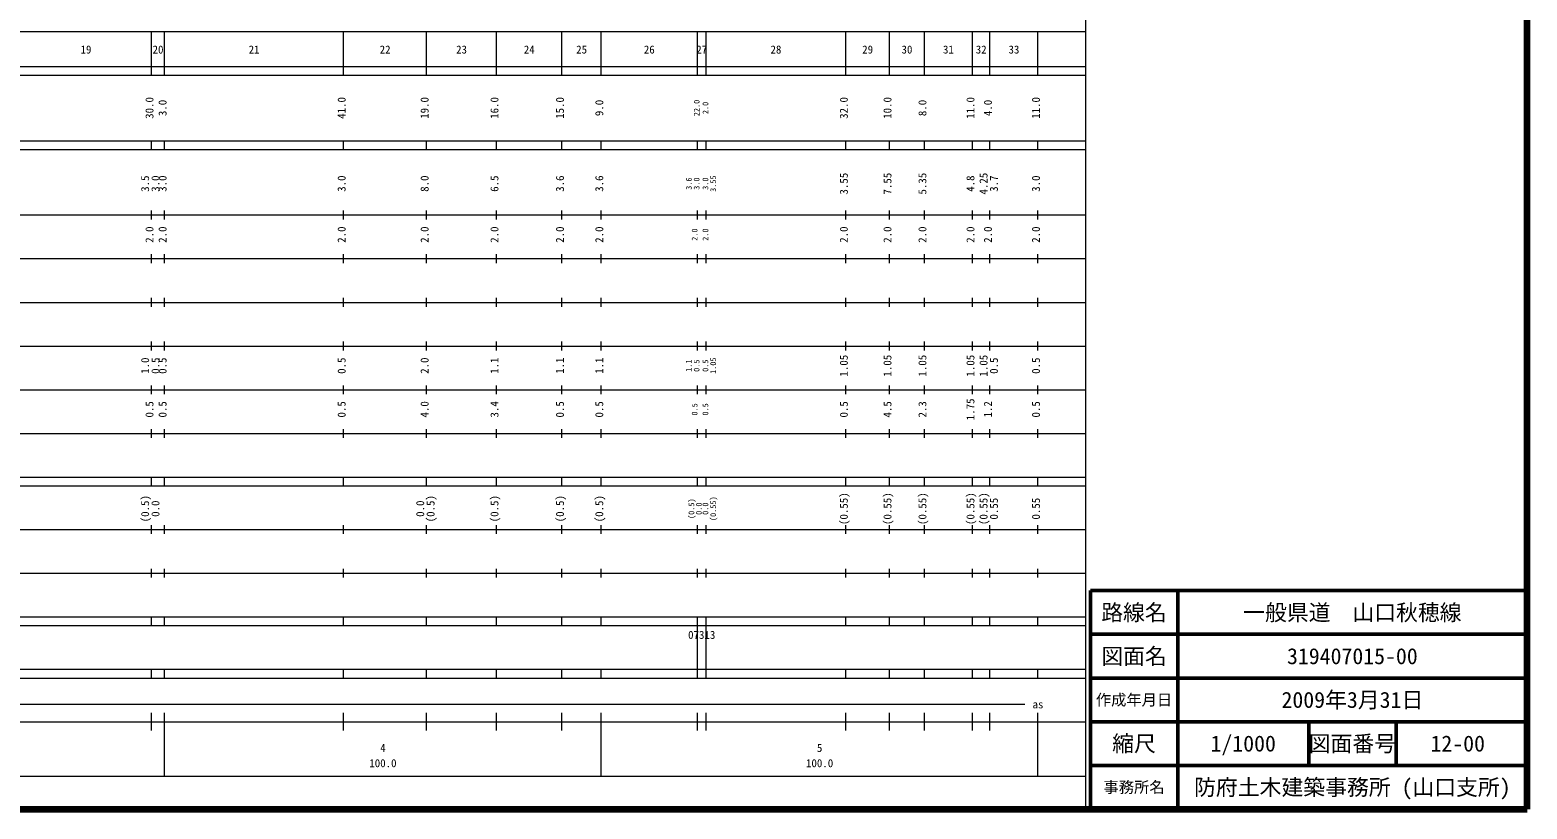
# Model space of a CAD drawing. Units: millimetres on the paper, enlarged 1000 times. Extents: x 40000 to 680000, y 20000 to 380000.
# Drawn here: x 337169 to 680000, y 20000 to 198357 of the extents above; entities that cross this region are included whole.
import ezdxf
from ezdxf.enums import TextEntityAlignment as Align

# ---------------------------------------------------------------- set-up
doc = ezdxf.new("R2010")
doc.units = ezdxf.units.MM
doc.header["$LTSCALE"] = 1000
for name, color, linetype, lineweight in [('M-TTL', 2, 'Continuous', 140), ('M-TTL-BAND', 7, 'Continuous', 13), ('M-TTL-FRAM', 2, 'Continuous', 50), ('M-TTL-LINE', 7, 'Continuous', 50)]:
    doc.layers.add(name, color=color, linetype=linetype, lineweight=lineweight)
doc.layers.add('M-TTL-TXT', color=7, linetype='Continuous')
doc.styles.add('ＭＳ ゴシック', font='')
doc.styles.get('ＭＳ ゴシック').set_extended_font_data('MS Gothic')

msp = doc.modelspace()

# ---------------------------------------------------------------- linework, layer by layer
at = {"layer": 'M-TTL'}
for p, q in [((680000, 20000), (680000, 380000)), ((40000, 20000), (680000, 20000))]:
    msp.add_line(p, q, dxfattribs=at)
at = {"layer": 'M-TTL-BAND'}
for p, q in [((579000, 20000), (579000, 370000)), ((68000, 198000), (579000, 198000)), ((365000, 188000), (365000, 198000)), ((368000, 188000), (368000, 198000)), ((409000, 188000), (409000, 198000)), ((428000, 188000), (428000, 198000)), ((444000, 188000), (444000, 198000)), ((459000, 188000), (459000, 198000)), ((468000, 188000), (468000, 198000)), ((490000, 188000), (490000, 198000)), ((492000, 188000), (492000, 198000)), ((524000, 188000), (524000, 198000)), ((534000, 188000), (534000, 198000)), ((542000, 188000), (542000, 198000)), ((553000, 188000), (553000, 198000)), ((557000, 188000), (557000, 198000)), ((568000, 188000), (568000, 198000)), ((40000, 190000), (579000, 190000)), ((40000, 188000), (579000, 188000)), ((40000, 173000), (579000, 173000)), ((365000, 171000), (365000, 173000)), ((368000, 171000), (368000, 173000)), ((409000, 171000), (409000, 173000)), ((428000, 171000), (428000, 173000)), ((444000, 171000), (444000, 173000)), ((459000, 171000), (459000, 173000)), ((468000, 171000), (468000, 173000)), ((490000, 171000), (490000, 173000)), ((492000, 171000), (492000, 173000)), ((524000, 171000), (524000, 173000)), ((534000, 171000), (534000, 173000)), ((542000, 171000), (542000, 173000)), ((553000, 171000), (553000, 173000)), ((557000, 171000), (557000, 173000)), ((568000, 171000), (568000, 173000)), ((40000, 171000), (579000, 171000)), ((40000, 156000), (579000, 156000)), ((365000, 155000), (365000, 157000)), ((368000, 155000), (368000, 157000)), ((409000, 155000), (409000, 157000)), ((428000, 155000), (428000, 157000)), ((444000, 155000), (444000, 157000)), ((459000, 155000), (459000, 157000)), ((468000, 155000), (468000, 157000)), ((490000, 155000), (490000, 157000)), ((492000, 155000), (492000, 157000)), ((524000, 155000), (524000, 157000)), ((534000, 155000), (534000, 157000)), ((542000, 155000), (542000, 157000)), ((553000, 155000), (553000, 157000)), ((557000, 155000), (557000, 157000)), ((568000, 155000), (568000, 157000)), ((46000, 146000), (579000, 146000)), ((365000, 145000), (365000, 147000)), ((368000, 145000), (368000, 147000)), ((409000, 145000), (409000, 147000)), ((428000, 145000), (428000, 147000)), ((444000, 145000), (444000, 147000)), ((459000, 145000), (459000, 147000)), ((468000, 145000), (468000, 147000)), ((490000, 145000), (490000, 147000)), ((492000, 145000), (492000, 147000)), ((524000, 145000), (524000, 147000)), ((534000, 145000), (534000, 147000)), ((542000, 145000), (542000, 147000)), ((553000, 145000), (553000, 147000)), ((557000, 145000), (557000, 147000)), ((568000, 145000), (568000, 147000)), ((52000, 136000), (579000, 136000)), ((365000, 135000), (365000, 137000)), ((368000, 135000), (368000, 137000)), ((409000, 135000), (409000, 137000)), ((428000, 135000), (428000, 137000)), ((444000, 135000), (444000, 137000)), ((459000, 135000), (459000, 137000)), ((468000, 135000), (468000, 137000)), ((490000, 135000), (490000, 137000)), ((492000, 135000), (492000, 137000)), ((524000, 135000), (524000, 137000)), ((534000, 135000), (534000, 137000)), ((542000, 135000), (542000, 137000)), ((553000, 135000), (553000, 137000)), ((557000, 135000), (557000, 137000)), ((568000, 135000), (568000, 137000)), ((365000, 125000), (365000, 127000)), ((368000, 125000), (368000, 127000)), ((409000, 125000), (409000, 127000)), ((428000, 125000), (428000, 127000)), ((444000, 125000), (444000, 127000)), ((459000, 125000), (459000, 127000)), ((468000, 125000), (468000, 127000)), ((490000, 125000), (490000, 127000)), ((492000, 125000), (492000, 127000)), ((524000, 125000), (524000, 127000)), ((534000, 125000), (534000, 127000)), ((542000, 125000), (542000, 127000)), ((553000, 125000), (553000, 127000)), ((557000, 125000), (557000, 127000)), ((568000, 125000), (568000, 127000)), ((46000, 126000), (579000, 126000)), ((365000, 115000), (365000, 117000)), ((368000, 115000), (368000, 117000)), ((409000, 115000), (409000, 117000)), ((428000, 115000), (428000, 117000)), ((444000, 115000), (444000, 117000)), ((459000, 115000), (459000, 117000)), ((468000, 115000), (468000, 117000)), ((490000, 115000), (490000, 117000)), ((492000, 115000), (492000, 117000)), ((524000, 115000), (524000, 117000)), ((534000, 115000), (534000, 117000)), ((542000, 115000), (542000, 117000)), ((553000, 115000), (553000, 117000)), ((557000, 115000), (557000, 117000)), ((568000, 115000), (568000, 117000)), ((52000, 116000), (579000, 116000)), ((365000, 105000), (365000, 107000)), ((368000, 105000), (368000, 107000)), ((409000, 105000), (409000, 107000)), ((428000, 105000), (428000, 107000)), ((444000, 105000), (444000, 107000)), ((459000, 105000), (459000, 107000)), ((468000, 105000), (468000, 107000)), ((490000, 105000), (490000, 107000)), ((492000, 105000), (492000, 107000)), ((524000, 105000), (524000, 107000)), ((534000, 105000), (534000, 107000)), ((542000, 105000), (542000, 107000)), ((553000, 105000), (553000, 107000)), ((557000, 105000), (557000, 107000)), ((568000, 105000), (568000, 107000)), ((46000, 106000), (579000, 106000)), ((40000, 96000), (579000, 96000)), ((365000, 94000), (365000, 96000)), ((368000, 94000), (368000, 96000)), ((409000, 94000), (409000, 96000)), ((428000, 94000), (428000, 96000)), ((444000, 94000), (444000, 96000)), ((459000, 94000), (459000, 96000)), ((468000, 94000), (468000, 96000)), ((490000, 94000), (490000, 96000)), ((492000, 94000), (492000, 96000)), ((524000, 94000), (524000, 96000)), ((534000, 94000), (534000, 96000)), ((542000, 94000), (542000, 96000)), ((553000, 94000), (553000, 96000)), ((557000, 94000), (557000, 96000)), ((568000, 94000), (568000, 96000)), ((40000, 94000), (579000, 94000)), ((49000, 84000), (579000, 84000)), ((365000, 83000), (365000, 85000)), ((368000, 83000), (368000, 85000)), ((409000, 83000), (409000, 85000)), ((428000, 83000), (428000, 85000)), ((444000, 83000), (444000, 85000)), ((459000, 83000), (459000, 85000)), ((468000, 83000), (468000, 85000)), ((490000, 83000), (490000, 85000)), ((492000, 83000), (492000, 85000)), ((524000, 83000), (524000, 85000)), ((534000, 83000), (534000, 85000)), ((542000, 83000), (542000, 85000)), ((553000, 83000), (553000, 85000)), ((557000, 83000), (557000, 85000)), ((568000, 83000), (568000, 85000)), ((40000, 74000), (579000, 74000)), ((365000, 73000), (365000, 75000)), ((368000, 73000), (368000, 75000)), ((409000, 73000), (409000, 75000)), ((428000, 73000), (428000, 75000)), ((444000, 73000), (444000, 75000)), ((459000, 73000), (459000, 75000)), ((468000, 73000), (468000, 75000)), ((490000, 73000), (490000, 75000)), ((492000, 73000), (492000, 75000)), ((524000, 73000), (524000, 75000)), ((534000, 73000), (534000, 75000)), ((542000, 73000), (542000, 75000)), ((553000, 73000), (553000, 75000)), ((557000, 73000), (557000, 75000)), ((568000, 73000), (568000, 75000)), ((40000, 64000), (579000, 64000)), ((40000, 62000), (579000, 62000)), ((365000, 62000), (365000, 64000)), ((368000, 62000), (368000, 64000)), ((409000, 62000), (409000, 64000)), ((428000, 62000), (428000, 64000)), ((444000, 62000), (444000, 64000)), ((459000, 62000), (459000, 64000)), ((468000, 62000), (468000, 64000)), ((490000, 62000), (490000, 64000)), ((490000, 52000), (490000, 62000)), ((492000, 62000), (492000, 64000)), ((492000, 52000), (492000, 62000)), ((524000, 62000), (524000, 64000)), ((534000, 62000), (534000, 64000)), ((542000, 62000), (542000, 64000)), ((553000, 62000), (553000, 64000)), ((557000, 62000), (557000, 64000)), ((568000, 62000), (568000, 64000)), ((40000, 52000), (579000, 52000)), ((365000, 50000), (365000, 52000)), ((368000, 50000), (368000, 52000)), ((409000, 50000), (409000, 52000)), ((428000, 50000), (428000, 52000)), ((444000, 50000), (444000, 52000)), ((459000, 50000), (459000, 52000)), ((468000, 50000), (468000, 52000)), ((490000, 50000), (490000, 52000)), ((492000, 50000), (492000, 52000)), ((524000, 50000), (524000, 52000)), ((534000, 50000), (534000, 52000)), ((542000, 50000), (542000, 52000)), ((553000, 50000), (553000, 52000)), ((557000, 50000), (557000, 52000)), ((568000, 50000), (568000, 52000)), ((40000, 50000), (579000, 50000)), ((71000, 44000), (565000, 44000)), ((365000, 38000), (365000, 42000)), ((368000, 27500), (368000, 42000)), ((409000, 38000), (409000, 42000)), ((428000, 38000), (428000, 42000)), ((444000, 38000), (444000, 42000)), ((459000, 38000), (459000, 42000)), ((468000, 27500), (468000, 42000)), ((490000, 38000), (490000, 42000)), ((492000, 38000), (492000, 42000)), ((524000, 38000), (524000, 42000)), ((534000, 38000), (534000, 42000)), ((542000, 38000), (542000, 42000)), ((553000, 38000), (553000, 42000)), ((557000, 38000), (557000, 42000)), ((568000, 27500), (568000, 42000)), ((40000, 40000), (579000, 40000)), ((68000, 27500), (579000, 27500))]:
    msp.add_line(p, q, dxfattribs=at)
at = {"layer": 'M-TTL-FRAM'}
for p, q in [((680000, 70000), (580000, 70000)), ((580000, 70000), (580000, 20000))]:
    msp.add_line(p, q, dxfattribs=at)
at = {"layer": 'M-TTL-LINE'}
for p, q in [((600000, 70000), (600000, 20000)), ((680000, 60000), (580000, 60000)), ((680000, 50000), (580000, 50000)), ((680000, 40000), (580000, 40000)), ((630000, 40000), (630000, 30000)), ((650000, 40000), (650000, 30000)), ((680000, 30000), (580000, 30000))]:
    msp.add_line(p, q, dxfattribs=at)

# ---------------------------------------------------------------- texts
at = {"layer": 'M-TTL-BAND', "style": 'ＭＳ ゴシック'}
for s, p in [('19', (350000, 192405)), ('20', (366500, 192405)), ('21', (388500, 192405)), ('22', (418500, 192405)), ('23', (436000, 192405)), ('24', (451500, 192405)), ('25', (463500, 192405)), ('26', (479000, 192405)), ('27', (491000, 192405)), ('28', (508000, 192405)), ('29', (529000, 192405)), ('30', (538000, 192405)), ('31', (547500, 192405)), ('32', (555000, 192405)), ('33', (562500, 192405)), ('07313', (491000, 58405)), ('as', (568000, 42500)), ('4', (418000, 32523)), ('5', (518000, 32523)), ('100.0', (418000, 29033)), ('100.0', (518000, 29033))]:
    msp.add_text(s, height=1833, dxfattribs=at).set_placement(p, align=Align.BOTTOM_CENTER)
for s, height, p in [('30.0', 1833, (366000, 180500)), ('3.0', 1833, (369000, 180500)), ('41.0', 1833, (410000, 180500)), ('19.0', 1833, (429000, 180500)), ('16.0', 1833, (445000, 180500)), ('15.0', 1833, (460000, 180500)), ('9.0', 1833, (469000, 180500)), ('22.0', 1320, (490900, 180500)), ('2.0', 1320, (492900, 180500)), ('32.0', 1833, (525000, 180500)), ('10.0', 1833, (535000, 180500)), ('8.0', 1833, (543000, 180500)), ('11.0', 1833, (554000, 180500)), ('4.0', 1833, (558000, 180500)), ('11.0', 1833, (569000, 180500)), ('3.5', 1833, (365000, 163174)), ('3.0', 1833, (367370, 163174)), ('3.0', 1833, (369000, 163174)), ('3.0', 1833, (410000, 163174)), ('8.0', 1833, (429000, 163174)), ('6.5', 1833, (445000, 163174)), ('3.6', 1833, (460000, 163174)), ('3.6', 1833, (469000, 163174)), ('3.55', 1320, (494679, 163174)), ('3.55', 1833, (525000, 163174)), ('7.55', 1833, (535000, 163174)), ('5.35', 1833, (543000, 163174)), ('4.8', 1833, (554000, 163174)), ('4.25', 1833, (557000, 163174)), ('3.7', 1833, (559370, 163174)), ('3.0', 1833, (569000, 163174)), ('3.6', 1320, (489100, 163174)), ('3.0', 1320, (490879, 163174)), ('3.0', 1320, (492900, 163174)), ('2.0', 1833, (366000, 151500)), ('2.0', 1833, (369000, 151500)), ('2.0', 1833, (410000, 151500)), ('2.0', 1833, (429000, 151500)), ('2.0', 1833, (445000, 151500)), ('2.0', 1833, (460000, 151500)), ('2.0', 1833, (469000, 151500)), ('2.0', 1320, (490420, 151500)), ('2.0', 1320, (492900, 151500)), ('2.0', 1833, (525000, 151500)), ('2.0', 1833, (535000, 151500)), ('2.0', 1833, (543000, 151500)), ('2.0', 1833, (554000, 151500)), ('2.0', 1833, (558000, 151500)), ('2.0', 1833, (569000, 151500)), ('1.05', 1833, (525000, 121500)), ('1.05', 1833, (535000, 121500)), ('1.05', 1833, (543000, 121500)), ('1.05', 1833, (554000, 121500)), ('1.05', 1833, (557000, 121500)), ('1.0', 1833, (365000, 121500)), ('0.5', 1833, (367370, 121500)), ('0.5', 1833, (369000, 121500)), ('0.5', 1833, (410000, 121500)), ('2.0', 1833, (429000, 121500)), ('1.1', 1833, (445000, 121500)), ('1.1', 1833, (460000, 121500)), ('1.1', 1833, (469000, 121500)), ('1.1', 1320, (489100, 121500)), ('0.5', 1320, (490879, 121500)), ('0.5', 1320, (492900, 121500)), ('1.05', 1320, (494679, 121500)), ('0.5', 1833, (559370, 121500)), ('0.5', 1833, (569000, 121500)), ('0.5', 1833, (366000, 111500)), ('0.5', 1833, (369000, 111500)), ('0.5', 1833, (410000, 111500)), ('4.0', 1833, (429000, 111500)), ('3.4', 1833, (445000, 111500)), ('0.5', 1833, (460000, 111500)), ('0.5', 1833, (469000, 111500)), ('0.5', 1833, (525000, 111500)), ('4.5', 1833, (535000, 111500)), ('2.3', 1833, (543000, 111500)), ('1.75', 1833, (554000, 111500)), ('1.2', 1833, (558000, 111500)), ('0.5', 1833, (569000, 111500)), ('0.5', 1320, (490420, 111500)), ('0.5', 1320, (492900, 111500)), ('(0.5)', 1833, (365000, 88764)), ('0.0', 1833, (367370, 88764)), ('0.0', 1833, (428000, 88764)), ('(0.5)', 1833, (430370, 88764)), ('(0.5)', 1833, (445000, 88764)), ('(0.5)', 1833, (460000, 88764)), ('(0.5)', 1833, (469000, 88764)), ('(0.5)', 1320, (489695, 88764)), ('0.0', 1320, (491395, 88764)), ('0.0', 1320, (492900, 88764)), ('(0.55)', 1320, (494679, 88764)), ('(0.55)', 1833, (525000, 88764)), ('(0.55)', 1833, (535000, 88764)), ('(0.55)', 1833, (543000, 88764)), ('(0.55)', 1833, (554000, 88764)), ('(0.55)', 1833, (557000, 88764)), ('0.55', 1833, (559370, 88764)), ('0.55', 1833, (569000, 88764))]:
    msp.add_text(s, height=height, rotation=90, dxfattribs=at).set_placement(p, align=Align.BOTTOM_CENTER)
at = {"layer": 'M-TTL-TXT', "style": 'ＭＳ ゴシック'}
for s, height, p in [('路線名', 3666, (590000, 65000)), ('路線名', 3666, (590000, 65000)), ('一般県道\u3000山口秋穂線', 3666, (640000, 65000)), ('図面名', 3666, (590000, 55000)), ('図面名', 3666, (590000, 55000)), ('319407015-00', 3666, (640000, 55000)), ('作成年月日', 2566, (590000, 45000)), ('作成年月日', 2566, (590000, 45000)), ('2009年3月31日', 3666, (640000, 45000)), ('縮尺', 3666, (590000, 35000)), ('縮尺', 3666, (590000, 35000)), ('1/1000', 3666, (615000, 35000)), ('図面番号', 3666, (640000, 35000)), ('図面番号', 3666, (640000, 35000)), ('12-00', 3666, (664125, 35000)), ('事務所名', 2566, (590000, 25000)), ('事務所名', 2566, (590000, 25000)), ('防府土木建築事務所 (山口支所)', 3666, (640000, 25000))]:
    msp.add_text(s, height=height, dxfattribs=at).set_placement(p, align=Align.MIDDLE_CENTER)

doc.saveas('drawing.dxf')
